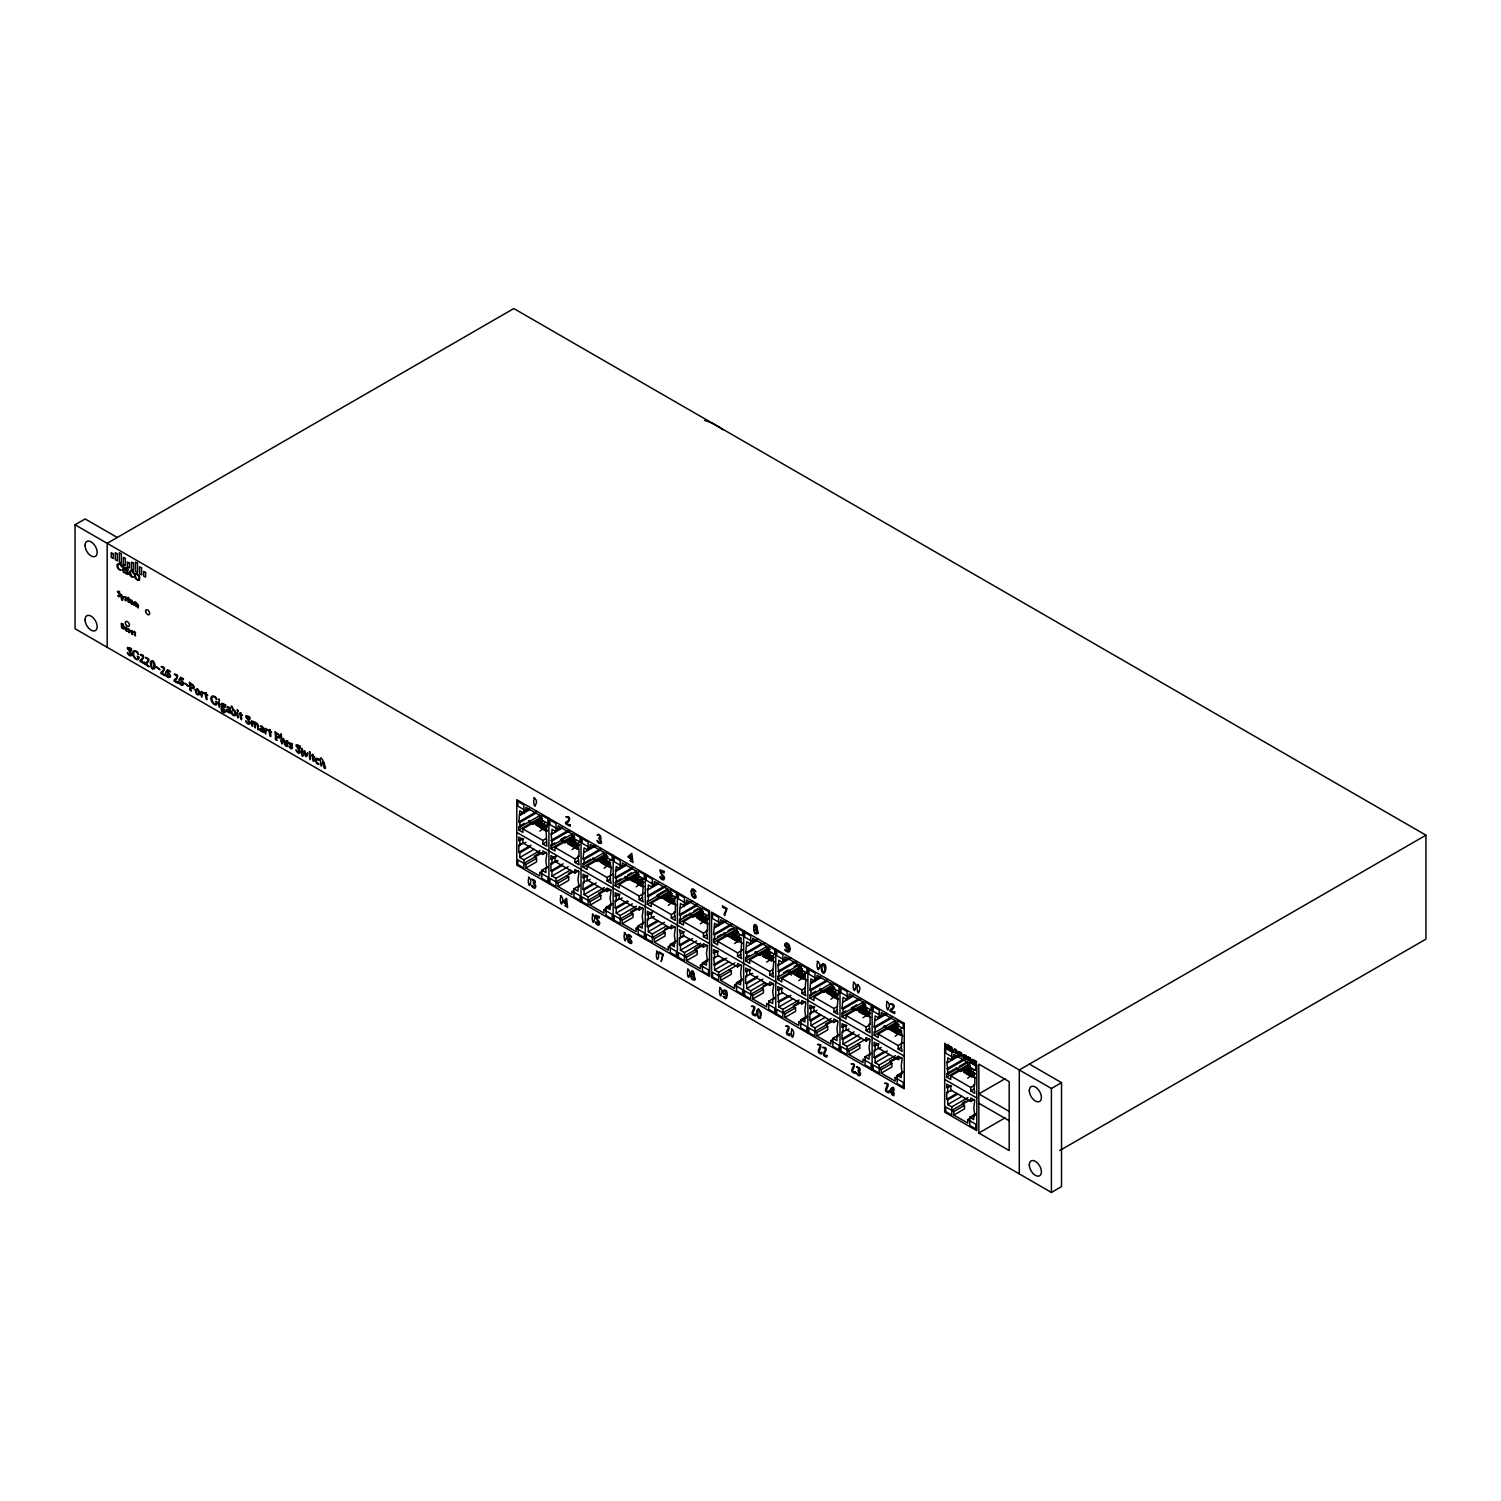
<?xml version="1.0" encoding="UTF-8"?>
<svg xmlns="http://www.w3.org/2000/svg" width="1501" height="1501" viewBox="0 0 1501 1501"><rect width="100%" height="100%" fill="white"/><g stroke="black" fill="none" stroke-linecap="round" stroke-linejoin="round"><path stroke-width="1.5" d="M536.026 813.129L519.834 822.473L518.821 821.891L519.834 810.784L523.887 813.129L523.887 804.949L517.826 801.44L517.826 806.112L525.913 810.803L529.478 808.739M570.174 830.503L551.955 841.01L550.942 833.411L551.955 833.993L551.955 829.321L556.008 831.667L556.008 823.486L549.948 819.996L549.948 824.668L558.034 829.34L558.034 825.831L571.937 833.862L571.919 837.37L580.024 842.023L580.024 837.352L573.945 833.843L573.945 842.023L577.998 844.369L579.011 849.622L579.011 856.639L577.998 856.039L579.011 864.801L574.958 862.475L574.958 858.966L554.995 847.427L554.995 850.936L550.942 848.609L550.942 845.101L554.807 842.868M600.25 850.204L584.077 859.548L583.063 858.966L584.077 847.877L588.129 850.204L588.129 842.042L582.05 838.534L582.05 843.206L590.156 847.896L590.137 844.388L604.04 852.418L604.04 855.908L612.127 860.561L612.127 855.889L606.066 852.399L606.066 860.58L610.119 862.906L611.132 868.16L610.119 879.267L611.132 883.357L607.079 881.012L607.079 877.503L587.116 865.983L587.116 869.473L583.063 867.146L583.063 863.638L590.794 859.172M632.371 868.76L616.198 878.104L615.185 877.503L616.198 866.415L620.232 868.76L620.251 860.58L614.172 857.071L614.172 861.743L622.258 866.433L622.258 862.925L636.161 870.955L636.161 874.445L644.248 879.117L644.248 874.445L638.188 870.936L638.188 879.117L642.24 881.443L643.254 886.716L642.24 897.804L643.254 901.895L639.201 899.549L639.201 896.059L619.219 884.521L619.219 888.029L615.185 885.684L615.185 882.175L616.198 882.776L636.668 870.936M666.519 886.134L648.301 896.641L647.287 889.042L648.301 889.624L648.301 884.952L652.353 887.297L652.353 879.117L646.293 875.608L646.293 880.28L654.38 884.971L654.38 881.462L668.283 889.493L668.283 893.001L676.369 897.654L676.369 892.982L670.309 889.474L670.309 897.654L674.343 900L675.356 905.253L675.356 912.252L674.343 911.67L675.356 920.432L671.322 918.105L671.322 914.597L651.34 903.058L651.34 906.566L647.287 904.24L647.287 900.731L648.301 901.313L668.789 889.493M696.614 905.835L680.422 915.178L679.409 914.597L680.422 903.508L684.475 905.835L684.475 897.654L678.414 894.164L678.414 898.836L686.501 903.508L686.501 900.018L700.404 908.03L700.385 911.539L708.491 916.192L708.491 911.52L702.412 908.03L702.43 916.192L706.464 918.537L707.478 923.79L707.478 930.808L706.464 930.226L707.478 938.969L703.444 936.643L703.444 933.134L683.462 921.614L683.462 925.104L679.409 922.777L679.409 919.269L680.422 919.85L700.911 908.03M730.743 925.554L714.57 934.898L713.557 934.316L714.57 923.209L718.604 925.554L718.623 917.374L712.543 913.865L712.543 918.537L720.649 923.228L724.195 921.164M764.891 942.928L746.691 953.435L745.678 952.854L746.691 941.746L750.725 944.091L750.744 935.911L744.665 932.421L744.665 937.093L752.751 941.765L758.099 938.688M797.012 961.466L778.794 971.973L777.781 964.393L778.794 964.974L778.794 960.302L782.847 962.629L782.847 954.467L776.786 950.959L776.786 955.63L784.873 960.321L784.873 956.812L798.776 964.843L798.776 968.333L806.863 972.986L806.863 968.314L800.784 964.824L800.802 973.004L804.836 975.331L805.849 980.585L804.836 991.692L805.849 995.782L801.815 993.437L801.815 989.928L781.833 978.408L781.833 981.898L777.781 979.571L777.781 976.063L778.794 976.644L799.283 964.824M827.107 981.185L810.915 990.529L809.902 989.928L810.915 978.84L814.968 981.185L814.968 973.004L808.908 969.496L808.908 974.168L816.994 978.858L820.559 976.795M861.236 998.559L843.037 1009.066L842.023 1008.484L843.037 997.377L847.089 999.722L847.089 991.542L841.01 988.033L841.01 992.705L849.116 997.396L852.662 995.351M891.331 1018.26L875.158 1027.603L874.145 1027.022L875.158 1015.933L879.192 1018.26L879.211 1010.079L873.132 1006.589L873.132 1011.261L881.237 1015.933L881.218 1012.443L895.121 1020.455L895.121 1023.963L903.208 1028.617L903.208 1023.945L897.148 1020.455L897.148 1028.617L901.2 1030.962L902.214 1036.215L901.2 1047.323L902.214 1051.394L898.161 1049.068L898.161 1045.559L878.179 1034.039L878.179 1037.529L874.145 1035.202L874.145 1031.694L875.158 1032.275L895.628 1020.455M965.95 1058.993L947.731 1069.519L946.718 1061.92L947.731 1062.502L947.731 1057.83L951.784 1060.156L951.784 1051.995L945.724 1048.486L945.724 1053.158L953.81 1057.849L953.81 1054.34L967.713 1062.37L967.695 1065.86L975.8 1070.532L975.8 1065.86L969.721 1062.352L969.721 1070.532L973.774 1072.859L974.787 1078.112L974.787 1085.129L973.774 1084.548L974.787 1093.31L970.734 1090.964L970.734 1087.475L950.771 1075.936L950.771 1079.444L946.718 1077.099L946.718 1073.59L947.731 1074.191L968.22 1062.352M525.913 868.01L525.913 864.501L536.589 858.347L536.589 861.837L525.913 868.01L539.816 876.04L539.816 872.531L543.362 870.467M547.903 866.696L541.842 870.205L541.823 873.713L541.823 878.385L547.903 881.894L547.903 877.222L539.816 872.531M558.034 886.547L558.034 883.057L568.71 876.884L568.71 880.393L558.034 886.547L571.937 894.577L571.919 891.069L580.024 895.759L580.024 900.431L573.945 896.923L573.945 892.251L573.945 888.761L580.024 885.252M590.137 905.103L590.156 901.594L600.832 895.422L600.832 898.93L590.137 905.103L604.04 913.115L604.04 909.606L609.387 906.529M612.145 903.79L606.066 907.298L606.066 910.788L606.066 915.46L612.127 918.968L612.127 914.297L604.04 909.606M622.258 923.64L622.258 920.132L632.953 913.978L632.934 917.467L622.258 923.64L636.161 931.671L636.161 928.162L639.726 926.098M644.267 922.327L638.188 925.836L638.188 929.344L638.188 934.016L644.248 937.506L644.248 932.834L636.161 928.162M654.38 942.178L654.38 938.688L665.056 932.515L665.056 936.024L654.38 942.178L668.283 950.208L668.283 946.699L675.394 942.59L674.343 935.029L675.356 927.449L671.322 925.104L671.322 928.612L674.868 926.549M676.369 940.883L670.309 944.373L670.309 947.881L670.309 952.553L676.369 956.062L676.369 951.39L668.283 946.699M686.501 960.715L686.501 957.225L697.177 951.052L697.177 954.561L686.501 960.715L700.404 968.745L700.385 965.237L705.733 962.16M708.491 959.42L702.43 962.929L702.412 966.419L702.412 971.091L708.491 974.599L708.491 969.927L700.385 965.237M720.63 980.434L720.649 976.926L731.325 970.772L731.306 974.262L720.63 980.434L734.533 988.465L734.533 984.956L739.88 981.879M742.639 979.121L736.559 982.63L736.559 986.138L736.559 990.81L742.62 994.319L742.62 989.647L734.533 984.956M752.751 998.972L752.751 995.482L763.446 989.309L763.427 992.818L752.751 998.972L766.655 1007.002L766.655 1003.494L774.741 1008.184L774.741 1012.856L768.681 1009.347L768.681 1004.676L768.681 1001.186L774.741 997.677M784.873 1017.528L784.873 1014.019L795.549 1007.846L795.549 1011.355L784.873 1017.528L798.776 1025.539L798.776 1022.031L807.669 1016.909M806.863 1016.215L800.802 1019.723L800.784 1023.213L800.784 1027.885L806.863 1031.393L806.863 1026.722L798.776 1022.031M816.994 1036.065L816.994 1032.557L827.67 1026.403L827.67 1029.892L816.994 1036.065L830.897 1044.096L830.879 1040.587L834.443 1038.523M838.984 1034.752L832.924 1038.26L832.905 1041.769L832.905 1046.441L838.984 1049.931L838.984 1045.259L830.879 1040.587M849.097 1054.603L849.116 1051.113L859.792 1044.94L859.792 1048.43L849.097 1054.603L863.019 1062.633L863 1059.124L871.105 1063.815L871.105 1068.487L865.026 1064.978L865.026 1060.306L865.026 1056.798L871.105 1053.308M881.218 1073.14L881.237 1069.65L891.913 1063.477L891.894 1066.986L881.218 1073.14L895.121 1081.17L895.121 1077.662L900.469 1074.585M903.227 1071.845L897.148 1075.354L897.148 1078.844L897.148 1083.516L903.208 1087.024L903.208 1082.352L895.121 1077.662M953.81 1115.055L953.81 1111.547L964.486 1105.393L964.486 1108.883L953.81 1115.055L967.713 1123.086L967.695 1119.577L974.824 1115.468L973.774 1107.907L974.787 1100.308L970.734 1097.982L970.734 1101.49L974.299 1099.426M975.8 1113.742L969.721 1117.251L969.721 1120.759L969.721 1125.431L975.8 1128.921L975.8 1124.249L967.695 1119.577M975.5 1063.083L974.637 1060.438L976.644 1061.601L976.063 1064.04L975.256 1063.44M970.134 1057.755C968.314 1063.327 970.115 1056.854 970.509 1059.8L969.721 1059.35C974.468 1066.779 972.723 1054.978 971.447 1061.245M536.063 824.631L542.48 818.627M536.082 825.081L542.499 819.096M541.842 820.691L537.058 825.644L541.861 821.16M542.893 821.76L538.09 826.244L542.874 821.291M542.255 823.355L539.047 826.338L538.071 825.794M539.065 826.807L542.255 823.805M544.263 824.968L541.054 827.97L540.097 827.407L543.287 823.936M540.097 827.407L544.901 822.904M541.054 827.97L544.244 824.499M545.295 825.569L542.086 828.552L545.276 825.1M547.865 824.631L543.062 829.115L547.846 824.162M547.283 826.263L544.075 829.246L545.069 830.278M544.094 829.715L547.302 826.713M574.602 837.633L568.204 843.637L574.602 837.183M573.982 839.697L569.179 844.2L573.964 839.247M573.401 841.798L570.211 844.782L573.401 841.329M575.971 840.86L571.168 845.344L574.358 841.892M575.408 842.943L572.2 845.945L575.39 842.493M576.384 843.506L573.176 846.508L576.365 843.055M579.011 842.605L574.208 847.108L578.992 842.136M578.373 844.2L575.164 847.202L574.189 846.639M575.183 847.652L578.373 844.669M579.405 845.251L576.215 848.253L579.405 844.8M606.723 856.189L600.325 862.174L606.723 855.72M607.699 856.752L601.282 862.737L607.68 856.283M606.498 860.899L603.289 863.882L602.314 863.338L607.117 858.384M602.314 863.338L607.117 858.835M603.289 863.882L606.479 860.429M610.1 860.561L605.297 865.045L604.321 864.482L607.511 861.03M604.321 864.482L607.53 861.499M605.297 865.045L610.081 860.092M606.31 865.176L609.519 862.193M606.329 865.645L609.519 862.643M610.494 862.737L607.286 866.208L610.494 863.206M638.826 874.257L632.428 880.261L633.403 881.275L638.206 876.79M632.446 880.712L638.844 874.727M633.384 880.824L638.206 876.321M639.238 877.372L634.435 881.875L639.238 876.922M638.6 878.986L635.392 881.969L634.416 881.406M635.411 882.438L638.619 879.436M642.222 879.098L637.418 883.582L636.443 883.038L639.632 879.567M636.443 883.038L641.246 878.535M637.418 883.582L642.203 878.629M643.254 879.699L638.45 884.183L641.64 880.731M642.616 881.744L639.407 884.746L642.597 881.293M643.648 882.344L640.439 885.346L643.629 881.875M670.966 893.264L664.549 899.268L670.947 892.814M671.923 893.827L665.525 899.812L671.923 893.358M671.36 895.928L666.557 900.412L671.341 895.459M672.335 896.491L667.532 900.975L672.317 896.022M671.754 898.574L668.564 901.576L671.754 898.123M674.324 897.636L669.521 902.139L672.711 898.667M675.356 898.236L670.553 902.72L675.356 897.767M674.718 899.831L671.51 902.833L670.553 902.27M671.529 903.283L674.737 900.3M703.087 911.82L696.67 917.805L703.068 911.351M702.449 913.865L697.646 918.368L702.43 913.415M702.843 916.529L699.635 919.513L698.678 918.968L703.462 913.996M698.678 918.968L703.481 914.465M699.635 919.513L702.843 916.06M705.489 915.629L700.667 920.113L703.875 916.661M706.446 916.173L701.642 920.676L706.446 915.723M702.656 920.807L705.864 917.805M702.674 921.276L705.883 918.274M706.84 918.368L703.65 921.839L708.453 917.336M707.872 919.438L704.682 922.421L707.872 918.968M737.216 931.521L730.818 937.506L737.216 931.052M738.192 932.083L731.775 938.069L738.173 931.614M737.61 934.185L732.807 938.669L737.61 933.716M736.991 936.23L733.783 939.232L736.972 935.78M739.618 935.329L734.815 939.832L738.004 936.361M738.98 937.393L735.79 940.376L738.98 936.924M740.012 937.994L736.822 940.977L740.012 937.525M740.987 938.538L737.779 941.54L740.987 938.087M769.319 949.608L762.921 955.593L763.896 956.625L768.7 952.122M762.921 956.062L769.338 950.058M763.878 956.156L768.7 951.653M769.732 952.722L764.928 957.206L769.732 952.253M770.707 953.285L765.904 957.769L769.094 954.317M770.144 955.368L766.936 958.37L770.126 954.917M771.101 955.931L767.912 958.933L771.101 955.48M773.109 957.094L769.9 960.077L768.944 959.533L772.133 956.062M768.944 959.533L773.747 955.03M769.9 960.077L773.09 956.625M770.914 960.227C772.508 962.76 769.657 957.994 774.122 957.225M770.932 960.678L774.141 957.676M801.459 968.614L795.042 974.599L801.44 968.145M802.416 968.708L795.999 974.693L795.042 974.149M796.018 975.162L802.416 969.177M801.853 971.26L797.05 975.763L801.834 970.809M802.829 971.822L798.025 976.307L802.81 971.353M802.247 973.455L799.039 976.457L800.014 977.47L804.817 972.986M799.057 976.907L802.247 973.924M800.014 977.02L803.204 974.018M805.849 973.567L801.046 978.07L805.849 973.117M805.211 975.162L802.003 978.164L801.046 977.601M802.022 978.633L805.23 975.631M827.145 992.686L833.562 986.682M827.164 993.137L833.562 987.151M834.537 987.245L828.139 993.7L834.537 987.714M833.974 989.797L829.171 994.3L833.956 989.347M833.336 991.41L830.128 994.394L829.152 993.831M830.128 994.863L833.336 991.861M835.344 993.024L832.136 996.007L831.16 995.463L834.35 991.992M831.16 995.463L835.963 990.96M832.136 996.007L835.325 992.555M836.376 993.606L833.168 996.608L836.357 993.155M838.946 992.668L834.143 997.171L838.928 992.217M838.365 994.3L835.156 997.302L836.132 998.334M835.175 997.771L838.365 994.769M865.683 1005.238L859.266 1011.224L860.261 1012.237L865.064 1007.753M859.285 1011.693L865.683 1005.689M860.242 1011.787L865.045 1007.284M866.096 1008.353L861.293 1012.837L866.077 1007.884M867.053 1008.916L862.249 1013.4L865.439 1009.948M866.49 1010.999L863.281 1014.001L866.471 1010.548M867.465 1011.561L864.257 1014.563L867.447 1011.092M870.092 1010.661L865.289 1015.145L870.073 1010.192M869.454 1012.256L866.246 1015.258L865.27 1014.695M866.265 1015.708L869.454 1012.725M867.278 1015.839C868.854 1018.391 866.021 1013.625 870.486 1012.856M867.297 1016.308L870.486 1013.306M897.804 1024.245L891.406 1030.23L897.804 1023.776M898.78 1024.789L892.363 1030.793L898.761 1024.339M898.198 1026.89L893.395 1031.375L898.198 1026.421M897.579 1028.954L894.371 1031.938L897.56 1028.485M898.611 1029.536L895.403 1032.538L898.592 1029.086M901.182 1028.598L896.378 1033.101L899.568 1029.648M897.392 1033.232L900.6 1030.23M897.41 1033.701L900.6 1030.699M901.557 1030.793L898.367 1034.264L901.576 1031.262M969.759 1068.205L964.955 1072.69L963.98 1072.127L968.764 1067.173M963.98 1072.127L970.378 1066.142M964.955 1072.69L969.74 1067.736M970.791 1068.787L965.987 1073.29L970.772 1068.337M971.747 1069.35L966.944 1073.853L971.747 1068.9M971.185 1071.451L967.976 1074.435L971.166 1070.982M973.755 1070.513L968.952 1074.997L972.141 1071.545M973.192 1072.596L969.984 1075.598L973.173 1072.146M974.149 1073.159L970.959 1076.161L974.149 1072.708M975.181 1073.759L971.991 1076.761L975.181 1073.29M539.797 831.16L543.55 828.496M571.919 849.716L575.652 847.033L565.671 841.273L565.671 842.436L564.657 841.855M604.04 868.253L607.774 865.57M636.161 886.791L639.895 884.127M668.283 905.347L672.016 902.664M700.385 923.884L704.119 921.201M734.533 943.585L738.267 940.921M766.655 962.141L770.388 959.458M798.776 980.678L802.51 977.995M830.879 999.216L834.612 996.551M863 1017.772L866.734 1015.089M895.121 1036.309L898.855 1033.626M967.695 1078.206L971.428 1075.542M1029.423 1064.096L1061.526 1082.653L1061.526 1186.597L1051.413 1192.451L75.05 628.75L75.05 524.787L85.163 518.952L117.284 537.489M520.847 813.711L524.9 811.366M519.834 815.456L529.947 809.621M518.821 821.891L537.039 811.366M520.753 825.437L524.637 823.205M540.379 818.777L522.873 828.89L522.873 832.398L518.821 830.053L518.821 826.563L519.834 827.145L540.322 815.306M518.821 830.053L530.679 823.223M531.523 822.736L531.523 823.899L528.502 820.972L531.523 822.736L540.867 817.332M532.536 824.481L541.392 819.358M529.947 846.996L519.834 852.831L518.821 852.249L518.821 845.251L522.873 842.905L522.873 839.397L518.821 837.07L518.821 840.579L522.686 838.346M518.821 840.579L523.699 838.928M518.821 845.251L525.913 842.324M557.021 829.922L561.599 827.295M518.821 852.249L530.96 845.251M551.955 833.993L562.068 828.158M522.873 828.89L542.855 840.429L546.402 838.365M542.855 840.429L542.855 843.937L546.402 841.873M519.834 852.831L519.834 857.503L534 849.341M550.942 840.429L567.134 831.085M519.834 857.503L523.887 859.848L540.079 850.504M565.408 836.751L561.618 838.928L562.631 839.509M550.942 845.101L551.955 845.682L572.444 833.862M534.318 856.152L540.004 852.868M523.887 859.848L523.887 868.028L517.826 864.52L517.826 859.848L523.887 863.356L542.161 852.812M550.942 848.609L562.8 841.761M561.618 841.273L561.618 840.11L563.644 841.273L572.969 835.888M522.873 842.905L542.855 854.444L546.402 852.38M554.995 847.427L572.5 837.333M564.657 843.018L573.513 837.914M578.523 870.936L574.958 872.982L554.995 861.443L554.995 857.953L550.942 855.608L550.942 859.116L556.74 855.758M550.942 859.116L555.82 857.465M562.068 865.533L551.955 871.387L550.942 870.805L550.942 863.788L557.021 860.279M550.942 863.788L558.034 860.861M587.116 849.622L593.702 845.832M550.942 870.805L563.081 863.788M584.077 852.549L596.216 845.532M574.958 858.966L578.523 856.902M551.955 871.387L551.955 876.059L568.147 866.715M574.958 862.475L578.523 860.411M583.063 858.966L601.263 848.459M551.955 876.059L556.008 878.385L570.174 870.205M583.063 863.638L584.077 864.22L604.547 852.399M568.316 873.601L572.106 871.406M556.008 878.385L556.008 886.566L549.948 883.057L549.948 878.385L556.008 881.894L574.264 871.349M583.063 867.146L605.091 854.425M587.116 865.983L606.573 854.744M596.779 861.555L592.726 858.065L597.792 860.974L605.635 856.452M610.644 889.474L607.079 891.519L587.116 879.999L587.116 876.49L583.063 874.145L583.063 877.653L586.929 875.421M583.063 877.653L587.942 876.002M596.216 882.907L584.077 889.924L583.063 889.342L583.063 882.325L590.137 879.417M615.185 870.505L625.823 864.37M583.063 889.342L593.176 883.507M616.198 871.087L626.311 865.251M607.079 877.503L612.427 874.426M607.079 881.012L610.644 878.967M584.077 889.924L584.077 894.596L598.242 886.416M615.185 877.503L633.384 866.996M584.077 894.596L588.129 896.923L604.303 887.579M617.117 881.068L620.982 878.835M627.756 874.933L631.546 872.738M598.543 893.245L606.123 888.855M588.129 896.923L588.129 905.103L582.05 901.613L582.05 896.941L588.129 900.431L608.28 888.798M615.185 885.684L637.212 872.963M619.219 884.521L636.743 874.408M637.756 874.989L629.913 879.53L629.913 878.348L643.891 886.434M628.337 901.463L616.198 908.461L615.185 907.88L615.185 900.881L619.219 898.536L619.219 895.028L615.185 892.701L615.185 896.21L619.05 893.977M615.185 896.21L620.063 894.558M615.185 900.881L622.258 897.954M653.367 885.534L657.945 882.926M615.185 907.88L627.324 900.881M648.301 889.624L658.432 883.789M639.201 896.059L644.548 892.964M639.201 899.549L642.766 897.504M616.198 908.461L616.198 913.133L632.371 903.79M647.287 896.059L663.48 886.716M616.198 913.133L620.232 915.479L636.424 906.135M667.438 889.099L657.982 894.558L658.995 895.14M630.664 911.782L636.349 908.499M620.232 915.479L620.251 923.659L614.172 920.151L614.172 915.479L620.251 918.987L638.507 908.443M647.287 904.24L659.145 897.392M660.008 896.904L660.008 898.067L656.969 895.14L660.008 896.904L669.333 891.519M619.219 898.536L639.201 910.075L642.766 908.011M651.34 903.058L670.816 891.819M661.003 897.485L662.016 898.067L669.859 893.545M671.322 928.612L651.34 917.073L651.34 913.584L647.287 911.238L647.287 914.747L653.104 911.388M647.287 914.747L652.185 913.096M658.432 921.164L648.301 927.018L647.287 926.417L647.287 919.419L654.38 916.492M647.287 926.417L657.419 920.582M683.462 905.253L690.066 901.463M680.422 908.18L692.561 901.163M671.322 914.597L674.868 912.533M671.322 918.105L674.868 916.042M648.301 927.018L648.301 931.689L664.493 922.327M679.409 914.597L697.627 904.09M648.301 931.689L652.353 934.016L666.519 925.836M683.274 917.036L687.139 914.803M693.875 910.919L697.665 908.724M664.68 929.232L668.47 927.036M652.353 934.016L652.353 942.196L646.293 938.688L646.293 934.016L652.353 937.525L670.628 926.98M679.409 922.777L701.436 910.056M683.462 921.614L700.967 911.501M693.124 917.186L689.09 913.696L694.137 916.604L702.656 911.689M692.561 938.538L680.422 945.555L679.409 944.973L679.409 937.956L683.462 935.63L683.462 932.121L679.409 929.776L680.422 933.866L684.287 931.633M679.409 937.956L684.475 936.211M679.409 944.973L689.522 939.119M703.444 933.134L706.99 931.089M715.583 926.136L719.617 923.79M714.57 927.881L726.709 920.882M703.444 936.643L706.99 934.579M680.422 945.555L680.422 950.227L696.614 940.883M713.557 934.316L731.756 923.79M680.422 950.227L684.475 952.553L700.648 943.21M694.888 948.857L702.487 944.485M717.422 936.755L721.287 934.523M728.023 930.62L731.813 928.444M684.475 952.553L684.475 960.734L678.414 957.244L678.414 952.553L684.475 956.062L702.731 945.517M737.066 930.076L717.609 941.315L717.609 944.823L713.557 942.478L713.557 938.988L714.57 939.57L735.04 927.731M683.462 935.63L703.444 947.15L706.99 945.105M713.557 942.478L725.415 935.648M726.259 935.142L726.259 936.324L723.219 933.397L726.259 935.142L735.584 929.757M742.263 943.228L728.285 935.142L728.285 936.324L736.803 931.408M741.138 964.805L737.573 966.869L717.609 955.33L717.609 951.822L713.557 949.495L713.557 953.004L717.422 950.771M713.557 953.004L718.435 951.353M726.709 958.257L714.57 965.256L713.557 957.676L718.604 955.912M713.557 964.674L723.67 958.839M746.691 946.418L756.804 940.583M717.609 941.315L737.573 952.854L742.92 949.758M714.57 965.256L714.57 969.927L728.736 961.766M737.573 952.854L737.573 956.343L741.138 954.298M745.678 952.854L761.851 943.51M714.57 969.927L718.604 972.273L734.796 962.929M767.236 949.758L749.712 959.852L749.712 963.361L745.678 961.034L745.678 957.525L749.543 955.293M759.393 955.443L755.341 953.116L755.341 951.934L757.367 951.934M745.678 957.525L746.691 958.107L767.161 946.287M718.604 972.273L718.623 980.453L712.543 976.945L712.543 972.273L718.623 975.781L736.878 965.237M745.678 961.034L757.517 954.186M755.341 951.934L758.38 953.698L767.705 948.313M759.393 954.28L760.407 954.861L770.201 949.195M773.259 983.361L769.694 985.407L749.712 973.868L749.712 970.378L745.678 968.032L745.678 971.541L749.543 969.308M745.678 971.541L750.556 969.89M756.804 977.958L746.691 983.812L745.678 983.211L745.678 976.213L752.751 973.286M781.833 962.047L788.438 958.257M745.678 983.211L757.817 976.213M778.794 964.974L790.933 957.957M749.712 959.852L769.694 971.391L773.259 969.327M769.694 971.391L769.694 974.899L773.259 972.836M746.691 983.812L746.691 988.484L762.864 979.14M777.781 971.391L793.973 962.047M746.691 988.484L750.725 990.81L764.891 982.63M783.597 972.723L787.462 970.49L800.502 978.014M794.142 966.625L797.932 964.43M763.052 986.026L766.842 983.83M750.725 990.81L750.744 998.991L744.665 995.482L744.665 990.81L750.744 994.319L769 983.774M777.781 979.571L799.827 966.85M781.833 978.408L801.309 967.169M800.352 968.877L792.509 973.398L792.509 972.235L806.506 980.303M805.362 1001.899L801.815 1003.944L781.833 992.424L781.833 988.915L777.781 986.57L777.781 990.078L781.665 987.846M777.781 990.078L782.659 988.427M790.933 995.332L778.794 1002.349L777.781 994.75L782.847 993.005M811.928 981.767L815.981 979.421M777.781 1001.767L787.912 995.932M810.915 983.511L821.028 977.676M801.815 989.928L805.362 987.883M801.815 993.437L805.362 991.392M778.794 1002.349L778.794 1007.021L792.96 998.84M809.902 989.928L828.12 979.421M778.794 1007.021L782.847 1009.347L799.039 1000.004M811.835 993.493L815.7 991.26M831.46 986.832L813.955 996.945L813.955 1000.454L809.902 998.109L809.902 994.6L810.915 995.201L831.404 983.361M793.279 1005.651L798.964 1002.387M782.847 1009.347L782.847 1017.528L776.786 1014.038L776.786 1009.366L782.847 1012.856L801.121 1002.312M809.902 998.109L821.76 991.26M822.604 990.773L822.604 991.955L819.584 989.028L822.604 990.773L831.929 985.388M823.617 992.536L833.149 987.039M821.028 1015.051L810.915 1020.886L809.902 1020.305L809.902 1013.306L813.955 1010.961L813.955 1007.452L809.902 1005.126L809.902 1008.634L813.767 1006.402M809.902 1008.634L814.78 1006.983M809.902 1013.306L816.994 1010.379M809.902 1020.305L820.015 1014.47M843.037 1002.049L853.15 996.214M813.955 996.945L833.918 1008.484L837.483 1006.42M833.918 1008.484L833.918 1011.974L837.483 1009.929M810.915 1020.886L810.915 1025.558L825.081 1017.378M842.023 1008.484L858.216 999.141M810.915 1025.558L814.968 1027.904L831.141 1018.56M863.582 1005.37L846.076 1015.483L846.076 1018.991L842.023 1016.665L842.023 1013.156L845.889 1010.923M864.051 1003.944L854.726 1009.329L854.726 1010.492L851.686 1008.747L856.489 1004.807M842.023 1013.156L843.037 1013.738L863.525 1001.918M825.381 1024.207L831.066 1020.924M814.968 1027.904L814.968 1036.084L808.908 1032.575L808.908 1027.904L814.968 1031.412L833.224 1020.868M842.023 1016.665L853.881 1009.817M813.955 1010.961L833.918 1022.5L837.483 1020.436M855.739 1009.91L856.752 1010.492L864.595 1005.97M869.604 1038.973L866.039 1041.037L846.076 1029.498L846.076 1026.009L842.023 1023.663L842.023 1027.172L845.889 1024.939M842.023 1027.172L846.902 1025.521M853.15 1033.589L843.037 1039.424L842.023 1038.842L842.023 1031.844L849.097 1028.917M878.179 1017.678L884.783 1013.888M842.023 1038.842L854.163 1031.844M875.158 1020.605L887.297 1013.588M846.076 1015.483L866.039 1027.022L869.604 1024.958M866.039 1027.022L866.039 1030.53L869.604 1028.466M843.037 1039.424L843.037 1044.114L859.229 1034.752M874.145 1027.022L892.345 1016.515M843.037 1044.114L847.089 1046.441L861.236 1038.26M847.089 1046.441L847.089 1054.621L841.01 1051.113L841.01 1046.441L847.089 1049.949L865.345 1039.405M874.145 1035.202L896.172 1022.481M878.179 1034.039L897.654 1022.781M896.716 1024.508L888.873 1029.029L888.873 1027.866L902.851 1035.934M901.726 1057.53L898.161 1059.575L878.179 1048.054L878.179 1044.546L874.145 1042.201L874.145 1045.709L878.01 1043.476M874.145 1045.709L879.023 1044.058M887.297 1050.963L875.158 1057.98L874.145 1057.398L874.145 1050.381L881.218 1047.454M874.145 1057.398L884.258 1051.544M898.161 1045.559L903.508 1042.482M898.161 1049.068L901.726 1047.004M875.158 1057.98L875.158 1062.652L889.324 1054.471M875.158 1062.652L879.192 1064.978L895.384 1055.635M889.624 1061.282L897.204 1056.91M879.192 1064.978L879.211 1073.159L873.132 1069.669L873.132 1064.978L879.211 1068.487L897.467 1057.942M950.771 1059.575L957.375 1055.785M947.731 1062.502L959.871 1055.484M946.718 1068.918L964.937 1058.411M948.651 1072.483L956.381 1068.018L961.447 1070.945L969.29 1066.404M959.289 1066.348L966.869 1061.957M946.718 1077.099L968.745 1064.378M950.771 1075.936L968.276 1065.823M970.734 1101.49L950.771 1089.951L950.771 1086.443L946.718 1084.116L946.718 1087.606L950.583 1085.373M946.718 1087.606L951.596 1085.973M957.844 1094.041L947.731 1099.877L946.718 1099.295L946.718 1092.278L951.784 1090.533M946.718 1099.295L956.831 1093.46M970.734 1087.475L974.299 1085.411M970.734 1090.964L974.299 1088.919M947.731 1099.877L947.731 1104.548L961.897 1096.368M947.731 1104.548L951.784 1106.894L967.957 1097.55M962.197 1103.197L965.987 1101.002M1059.762 1150.535L1425.95 939.119L1425.95 835.175L1019.292 1069.95L1019.292 1173.895M1005.145 1078.712L978.84 1093.891L1009.179 1111.415M951.784 1106.894L951.784 1115.074L945.724 1111.566L945.724 1106.894L951.784 1110.402L970.04 1099.858M75.05 524.787L1051.413 1088.488L1061.526 1082.653M978.84 1133.03L1009.179 1150.535L1009.179 1081.621L978.84 1064.115L978.84 1133.03L1005.145 1117.832M656.95 951.615C655.036 949.176 660.759 954.373 657.794 959.026C657.419 961.353 655.243 955.18 656.969 951.615M565.239 905.685L566.027 904.221L563.063 901.913L566.59 898.273L567.622 907.448L565.164 905.647M630.326 860.655L631.189 859.247L627.906 856.771L631.808 853.356L632.953 862.568L630.251 860.617M971.991 1060.325C973.061 1063.965 972.479 1057.605 971.991 1060.156M951.09 1048.28C953.022 1053.983 952.572 1044.809 951.09 1048.111M534.562 857.184L536.589 858.347M566.684 875.721L568.71 876.884M598.805 894.277L600.832 895.422M630.927 912.814L632.953 913.978M663.048 931.352L665.056 932.515M695.151 949.908L697.177 951.052M729.298 969.608L731.325 970.772M761.42 988.146L763.446 989.309M793.541 1006.702L795.549 1007.846M825.644 1025.239L827.67 1026.403M857.765 1043.777L859.792 1044.94M889.887 1062.333L891.913 1063.477M962.46 1104.229L964.486 1105.393M523.887 863.356L525.913 864.501M556.008 881.894L558.034 883.057M588.129 900.431L590.156 901.594M620.251 918.987L622.258 920.132M652.353 937.525L654.38 938.688M684.475 956.062L686.501 957.225M718.623 975.781L720.649 976.926M750.744 994.319L752.751 995.482M782.847 1012.856L784.873 1014.019M814.968 1031.412L816.994 1032.557M847.089 1049.949L849.116 1051.113M879.211 1068.487L881.237 1069.65M951.784 1110.402L953.81 1111.547M1425.95 835.175L513.811 308.549L107.171 543.324L107.171 647.287M960.884 1052.633L961.747 1053.833L959.721 1051.826L961.147 1055.428L960.584 1054.49M529.515 820.39L530.51 820.972M547.527 830.803L533.549 822.736L533.549 823.899L532.536 823.317M611.77 867.878L597.792 859.81L597.792 860.974M626.874 876.603L624.848 876.603L633.891 881.837M676.013 904.972L662.016 896.904L662.016 898.067M690.085 913.096L691.098 913.696M708.116 923.509L694.137 915.441L694.137 916.604M724.232 932.815L725.246 933.397M774.385 961.766L760.407 953.698L760.407 954.861M789.488 970.49L788.475 969.909L788.475 972.235M820.578 988.446L821.591 989.028M838.609 998.859L824.631 990.773L824.631 991.955L823.617 991.354M852.699 1006.983L853.713 1007.565M870.73 1017.397L856.752 1009.329L856.752 1010.492M884.821 1025.521L885.834 1026.121M975.425 1077.849L961.447 1069.763L961.447 1070.945M540.079 826.938L541.035 827.501M542.067 828.102L543.043 828.665M547.039 830.972L545.876 825.831L541.842 823.486L541.823 815.306L547.903 818.814L547.903 823.486L539.816 818.833L539.816 815.324L525.913 807.294L525.913 810.803M568.185 843.168L569.16 843.731M570.192 844.331L571.168 844.894M572.2 845.476L573.157 846.039M576.196 847.802L577.172 848.815M600.306 861.724L601.282 862.268M602.314 862.869L603.271 863.431M604.303 864.032L605.278 864.595M609.275 866.903L608.318 866.79M636.424 882.569L637.4 883.132M638.432 883.733L639.388 884.277M640.42 884.877L641.415 885.909M643.404 886.603L642.447 886.491M664.549 898.799L665.506 899.362M666.538 899.962L667.513 900.525M668.545 901.107L669.521 901.669M696.652 917.336L697.627 917.899M698.659 918.499L699.635 919.062M700.667 919.663L701.624 920.207M704.663 921.97L705.658 922.984M707.628 923.678L706.671 923.115L707.646 924.147M730.799 937.056L731.775 937.618M732.807 938.219L733.764 938.763M734.796 939.363L735.771 939.926M736.803 940.527L737.779 941.089M764.91 956.756L765.885 957.319M766.917 957.901L767.893 958.464M768.925 959.064L769.882 959.627M797.031 975.294L798.007 975.856M804.011 979.327L803.054 979.215M831.16 994.994L832.117 995.557M833.149 996.157L834.124 996.702M838.121 999.028L837.164 998.915M861.274 1012.387L862.231 1012.95M863.263 1013.531L864.238 1014.094M891.388 1029.761L892.363 1030.324M893.395 1030.924L894.352 1031.487M895.384 1032.088L896.36 1032.632M900.356 1034.958L899.399 1034.846M963.961 1071.676L964.937 1072.239M965.969 1072.821L966.944 1073.384M967.976 1073.984L968.933 1074.547M969.965 1075.148L970.941 1075.692M971.973 1076.292L972.948 1076.855M541.542 828.514L545.538 830.822M567.659 843.6L577.66 849.36M637.887 884.127L641.884 886.434M664.024 899.212L670.009 902.683M700.123 920.075L706.127 923.528M728.285 936.324L738.267 942.084M762.395 956.006L766.392 958.313M832.623 996.551L836.62 998.859M851.686 1007.565L854.726 1009.329M858.741 1011.636L862.737 1013.944M896.847 1033.645L883.808 1026.121L887.86 1029.611M965.443 1073.234L971.428 1076.705M624.848 877.766L628.9 880.111M960.434 1071.526L956.381 1068.018M542.855 843.937L546.889 846.264L546.101 830.86M737.573 956.343L741.625 958.689L740.612 954.598L741.625 943.51L740.612 938.256L736.559 935.911L736.559 927.731L742.62 931.239L742.62 935.911L734.533 931.258L734.533 927.749L720.63 919.719L720.649 923.228M769.694 974.899L773.747 977.226L772.734 973.136L773.747 962.047L772.734 956.794L768.681 954.448L768.681 946.268L774.741 949.777L774.741 954.448L766.655 949.795L766.655 946.287L752.751 938.256L752.751 941.765M833.918 1011.974L837.971 1014.32L836.958 1010.229L837.971 999.141L836.958 993.868L832.924 991.542L832.905 983.361L838.984 986.87L838.984 991.542L830.879 986.87L830.897 983.38L816.994 975.35L816.994 978.858M866.039 1030.53L870.092 1032.857L869.079 1024.095L870.092 1024.676L870.092 1017.678L869.079 1012.425L865.026 1010.079L865.026 1001.899L871.105 1005.407L871.105 1010.079L863 1005.426L863.019 1001.918L849.097 993.887L849.116 997.396M516.794 832.398L709.504 943.66M711.53 944.823L904.24 1056.085M944.692 1079.444L976.813 1097.982M978.84 1103.235L1009.179 1120.759M675.356 942.628L674.343 942.046L674.343 946.718L670.309 944.373M974.787 1115.506L973.774 1114.924L973.774 1119.596L969.721 1117.251M541.842 870.205L545.876 872.55L545.876 867.878L546.889 868.46L545.876 860.861L546.889 853.281L542.855 850.936L542.855 854.444M573.945 888.761L577.998 891.087L577.998 886.416L579.011 886.997L577.998 879.398L579.011 871.818L574.958 869.473L574.958 872.982M606.066 907.298L610.119 909.625L610.119 904.953L611.132 905.535L610.119 897.954L611.132 890.356L607.079 888.029L607.079 891.519M638.188 925.836L642.24 928.181L642.24 923.509L643.254 924.091L642.24 916.492L643.254 908.893L639.201 906.566L639.201 910.075M702.43 962.929L706.464 965.256L706.464 960.584L707.478 961.165L706.464 953.585L707.478 945.986L703.444 943.641L703.444 947.15M736.559 982.63L740.612 984.975L740.612 980.303L741.625 980.885L740.612 973.286L741.625 965.706L737.573 963.361L737.573 966.869M768.681 1001.186L772.734 1003.512L772.734 998.84L773.747 999.422L772.734 991.823L773.747 984.243L769.694 981.898L769.694 985.407M800.802 1019.723L804.836 1022.05L804.836 1017.378L805.849 1017.959L804.836 1010.379L805.849 1002.781L801.815 1000.454L801.815 1003.944M832.924 1038.26L836.958 1040.606L836.958 1035.934L837.971 1036.516L836.958 1028.917L837.971 1021.318L833.918 1018.991L833.918 1022.5M865.026 1056.798L869.079 1059.143L869.079 1054.471L870.092 1055.053L869.079 1047.454L870.092 1039.874L866.039 1037.529L866.039 1041.037M897.148 1075.354L901.2 1077.68L901.2 1073.009L902.214 1073.59L901.2 1066.01L902.214 1058.411L898.161 1056.066L898.161 1059.575M145.109 664.305L149.237 666.707C142.126 662.804 154.716 660.14 145.372 657.457C145.241 657.813 151.207 659.99 145.522 662.954A3.34 1.933 60 0 0 145.109 664.305M122.181 626.367C124.639 633.76 125.465 624.604 121.281 623.271C121.6 636.593 124.771 618.525 122.181 626.105M948.332 1045.784C950.959 1054.284 949.683 1041.338 949.814 1048.373C946.606 1037.923 948.745 1054.227 948.332 1045.784M117.566 567.641C114.489 561.956 123.157 562.875 121.6 566.853C120.155 560.774 114.995 566.74 119.836 569.705A3.152 1.82 60 0 0 121.243 569.93L118.935 569.536A3.434 1.989 60 0 1 117.585 567.678M970.209 1057.811L971.447 1061.376M1051.413 1088.488L1051.413 1192.451M959.42 1069.763L959.42 1070.945M947.731 1069.519L947.731 1074.191M947.731 1088.206L947.731 1092.878M886.847 1027.866L886.847 1029.029M875.158 1027.603L875.158 1032.275M875.158 1046.291L875.158 1050.963M872.119 1004.826L872.119 1070.232M852.699 1008.147L852.699 1009.329M843.037 1009.066L843.037 1013.738M843.037 1027.753L843.037 1032.425M839.997 986.288L839.997 1051.694M820.578 989.609L820.578 990.773M810.915 990.529L810.915 995.201M810.915 1009.216L810.915 1013.888M807.876 967.751L807.876 1033.157M791.496 975.162L787.462 970.49M790.483 972.235L790.483 973.398M778.794 971.973L778.794 976.644M778.794 990.66L778.794 995.332M775.773 949.195L775.773 1014.62M758.38 953.698L758.38 954.861M756.354 952.535L756.354 953.698M746.691 953.435L746.691 958.107M746.691 972.123L746.691 976.795M743.652 930.658L743.652 996.064M724.232 933.978L724.232 935.142M714.57 934.898L714.57 939.57M714.57 953.585L714.57 958.257M692.111 915.441L692.111 916.604M680.422 915.178L680.422 919.85M680.422 933.866L680.422 938.538M677.383 892.401L677.383 957.807M657.982 895.722L657.982 896.904M648.301 896.641L648.301 901.313M648.301 915.329L648.301 920M645.28 873.863L645.28 939.27M627.887 878.348L627.887 879.53M625.861 877.184L625.861 878.348M616.198 878.104L616.198 882.776M616.198 896.791L616.198 901.463M613.159 855.326L613.159 920.732M595.766 859.81L595.766 860.974M584.077 859.548L584.077 864.22M584.077 878.235L584.077 882.907M581.037 836.77L581.037 902.195M563.644 841.273L563.644 842.436L560.605 839.509M551.955 841.01L551.955 845.682M551.955 859.698L551.955 864.37M548.916 818.233L548.916 883.639M529.515 821.554L529.515 822.736M519.834 822.473L519.834 827.145M519.834 841.16L519.834 845.832M704.476 420.411A63.661 36.756 60 0 1 722.844 429.811M231.51 707.309C226.689 711.099 236.895 720.949 235.657 712.225A2.833 1.632 60 0 0 234.362 710.236L233.781 709.804A2.983 1.726 60 0 0 232.617 709.523C233.912 707.834 230.009 703.913 231.51 707.309M287.648 740.987L287.61 746.166C284.045 749.506 280.574 728.229 285.94 745.171A2.495 1.445 60 0 0 286.841 744.909L286.184 740.443L287.648 740.987M138.467 605.804C137.717 611.639 138.955 604.153 136.403 603.702C136.084 610.607 136.835 603.74 134.471 602.558C133.964 612.014 131.9 594.434 138.467 605.804M229.916 709.617C231.079 714.983 229.672 712.956 226.538 711.136C224.643 707.327 230.76 711.211 228.921 707.815C224.099 706.952 229.297 705.001 229.916 709.617M258.341 726.465C257.891 736.316 258.059 721.118 255.414 724.232C254.532 733.464 256.014 722.75 252.449 721.681C253.857 733.745 248.978 718.135 252.449 721.249C254.814 722.056 258.472 723.013 258.341 726.465M263.257 728.867C264.42 734.233 263.013 732.207 259.898 730.387C258.078 726.597 264.645 730.462 261.981 726.597C257.234 726.578 263.088 724.157 263.257 728.867M127.829 598.411L128.035 601.751L129.442 602.558L128.411 598.73L129.499 599.068L128.185 597.248L127.829 598.411M134.077 632.259L135.484 635.936L134.583 632.559L135.54 632.84L134.377 631.246L134.077 632.259M205.337 694.044C205.825 701.68 208.339 701.567 206.181 694.513L207.795 695.413L206.181 694.062C207.551 691.004 203.235 693.593 205.337 694.044M239.972 714.026C240.46 721.662 242.974 721.549 240.817 714.495L242.411 715.414L240.817 714.044C242.186 711.005 237.852 713.575 239.972 714.026M269.204 730.912C269.692 738.548 272.206 738.436 270.049 731.381L271.643 732.282L270.049 730.931C271.418 727.891 267.084 730.462 269.204 730.912M312.208 755.735C312.696 763.371 315.191 763.259 313.034 756.204L314.647 757.104L313.034 755.754C314.403 752.714 310.088 755.284 312.208 755.735M229.09 710.104C229.503 714.889 224.718 707.965 229.09 710.104M262.431 729.355C262.844 734.139 258.059 727.216 262.431 729.355M122.951 570.455C125.24 580.118 122.857 553.625 122.951 570.455M190.083 688.546C187.963 690.141 193.46 691.942 190.871 690.291L190.908 687.833L193.742 688.659L194.379 686.764L189.407 682.167L190.083 688.546M275.659 737.967C273.538 739.561 279.036 741.344 276.465 739.712L276.503 737.254L279.336 738.079L279.974 736.165L275.002 731.587L275.659 737.967M945.048 1045.503L946.512 1046.966L944.804 1043.214L945.048 1045.503M947.018 1046.647C948.05 1049.762 946.812 1040.418 947.018 1046.647M950.79 1048.824C951.784 1051.957 950.508 1042.595 950.79 1048.824M965.781 1057.473C966.644 1060.607 965.668 1051.225 965.781 1057.473M973.83 1062.126C974.768 1065.26 973.661 1055.897 973.83 1062.126M190.927 683.987C189.97 692.693 196.706 684.587 190.927 683.987M276.522 733.389C275.546 742.094 282.301 734.008 276.522 733.389M529.778 884.295L529.759 885.102C529.384 887.429 527.207 881.275 528.934 877.71C526.551 875.608 533.249 879.342 529.778 884.295M561.806 902.795L561.787 903.602C561.412 905.91 559.235 899.756 560.961 896.191C558.578 894.089 565.277 897.823 561.806 902.795M593.683 921.201L593.664 922.008C593.289 924.316 591.113 918.162 592.839 914.597C590.456 912.495 597.154 916.229 593.683 921.201M625.598 939.607L625.561 940.414C625.185 942.741 623.009 936.586 624.735 933.022C622.371 930.92 629.05 934.654 625.598 939.607M688.903 976.175L688.884 976.982C688.509 979.29 686.332 973.136 688.058 969.571C685.676 967.47 692.374 971.203 688.903 976.175M720.987 994.694L720.949 995.501C720.593 997.809 718.397 991.654 720.124 988.09C717.759 985.988 724.458 989.722 720.987 994.694M755.528 1014.263L755.472 1015.896C746.635 1013.813 758.924 1006.458 751.344 1006.327C760.275 1005.238 748.192 1015.708 755.528 1014.263M789.864 1034.076L789.789 1035.728C781.008 1033.495 793.222 1026.44 785.68 1026.14C794.611 1025.052 782.528 1035.54 789.864 1034.076M792.772 1036.14L792.753 1036.947C792.378 1039.255 790.201 1033.101 791.928 1029.536C789.545 1027.435 796.243 1031.168 792.772 1036.14M821.685 1052.464L821.629 1054.096C812.848 1051.863 825.043 1044.809 817.501 1044.527C826.432 1043.439 814.368 1053.908 821.685 1052.464M826.92 1055.466L826.863 1057.117C818.083 1054.884 830.278 1047.829 822.736 1047.529C831.667 1046.46 819.584 1056.929 826.92 1055.466M855.195 1071.808L855.138 1073.44C846.358 1071.207 858.572 1064.153 851.029 1063.871C859.96 1062.783 847.877 1073.271 855.195 1071.808M888.911 1091.265L888.855 1092.916C880.074 1090.683 892.269 1083.628 884.727 1083.328C893.658 1082.259 881.594 1092.728 888.911 1091.265M144.171 662.222L144.115 663.742L139.968 661.341A3.34 1.933 60 0 1 140.381 659.99C146.085 657.025 140.1 654.849 140.231 654.492C149.049 654.868 136.797 663.179 144.171 662.222M165.035 674.268L164.979 675.788L160.832 673.386A3.34 1.933 60 0 1 161.245 672.035C166.949 669.071 160.963 666.894 161.114 666.538C169.932 666.913 157.661 675.225 165.035 674.268M178.206 681.867L178.15 683.387L174.003 681.004A3.34 1.933 60 0 1 174.416 679.634C180.12 676.67 174.135 674.512 174.266 674.137C183.084 674.512 170.833 682.824 178.206 681.867M201.247 695.057C202.147 701.661 201.265 690.666 204.342 693.518C201.96 691.417 199.764 689.578 201.247 695.057M218.865 705.226C220.741 713.463 218.358 693.743 218.865 705.226M237.327 715.883C239.184 724.12 236.82 704.401 237.327 715.883M265.114 731.925C266.015 738.53 265.114 727.553 268.21 730.387C265.808 728.285 263.632 726.446 265.114 731.925M281.156 741.175C283.914 753.708 279.861 719.11 281.156 741.175M309.562 757.573C311.42 765.829 309.056 746.11 309.562 757.573M320.933 764.159C321.064 768.944 322.152 764.084 322.677 761.776C326.167 763.296 321.533 768.062 325.473 768.456C325.21 763.765 318.325 749.843 320.933 764.159M599.349 916.604L599.293 918.162L596.047 916.36C594.828 919.625 602.145 921.201 598.974 925.048C597.323 925.929 594.115 922.046 595.991 921.783C601.92 930.17 595.39 915.948 595.597 915.216L599.349 916.604M570.211 824.668L570.136 826.3L565.464 823.617A3.527 2.045 60 0 1 565.933 822.154L568.598 820.409A2.983 1.726 60 0 0 568.841 818.589C567.453 815.925 563.138 817.069 568.241 816.675C573.57 820.353 561.843 824.593 570.211 824.668M894.634 1011.974L894.577 1013.625L889.905 1010.923A3.527 2.045 60 0 1 890.374 1009.46L893.02 1007.715A2.983 1.726 60 0 0 893.264 1005.895C891.875 1003.231 887.56 1004.375 892.663 1003.981C898.011 1007.678 886.265 1011.899 894.634 1011.974M535.388 804.949L535.35 805.756C535.2 808.082 532.348 802.191 534.431 798.288C531.617 796.168 539.328 799.733 535.388 804.949M727.159 995.257L726.615 998.09A2.683 1.539 60 0 1 725.302 998.578C719.26 992.349 727.253 1001.242 725.959 995.125C717.609 991.973 728.06 985.613 727.159 995.257M818.683 968.501L818.645 969.308C818.514 971.654 815.662 965.743 817.726 961.841C814.912 959.721 822.623 963.286 818.683 968.501M854.801 989.347L854.782 990.153C854.632 992.499 851.78 986.607 853.863 982.705C851.029 980.585 858.76 984.149 854.801 989.347M858.722 991.617L858.703 992.424C858.553 994.769 855.701 988.878 857.784 984.975C854.951 982.855 862.681 986.42 858.722 991.617M888.16 1008.616L888.123 1009.423C887.973 1011.749 885.121 1005.858 887.204 1001.955C884.389 999.835 892.101 1003.4 888.16 1008.616M664.136 871.424L664.08 872.963L660.478 870.974C659.183 874.332 667.138 875.927 663.742 879.83C662.016 880.674 658.357 876.603 660.44 876.396C666.988 884.971 659.802 870.786 659.99 869.811L664.136 871.424M789.864 948.876C790.445 957.319 779.375 945.48 788.475 950.902C790.483 947.694 783.297 948.276 784.873 943.735C787.274 940.714 790.614 946.287 789.864 948.876M893.376 1094.229L893.339 1095.055C895.984 1096.743 889.793 1094.473 892.457 1093.722C885.571 1091.358 896.604 1081.433 893.376 1092.503L894.371 1093.779L893.376 1094.229M627.324 937.018L628.112 941.971L631.227 943.547A3.434 1.989 60 0 0 631.865 941.99C631.114 939.345 625.448 934.147 630.776 936.249C633.61 940.283 627.681 930.038 627.324 937.018M760.538 1014.864C756.992 1027.303 756.973 997.602 760.538 1014.864M138.674 658.038C138.711 663.442 130.118 655.168 133.082 651.64A4.597 2.664 60 0 1 134.621 650.702C138.88 650.909 139.518 657.794 136.872 652.241A3.321 1.914 60 0 0 135.446 651.396C129.837 652.072 138.205 663.93 137.848 656.8C135.503 655.28 140.888 657.157 138.674 658.038M217.026 703.275C217.063 708.678 208.47 700.404 211.435 696.877A4.597 2.664 60 0 1 212.973 695.939C217.232 696.145 217.87 703.031 215.243 697.477A3.321 1.914 60 0 0 213.817 696.633C208.189 697.308 216.557 709.166 216.2 702.036C213.855 700.517 219.259 702.393 217.026 703.275M154.209 665.919C150.719 677.289 150.738 649.877 154.209 665.919M166.123 671.941C163.909 679.052 174.848 679.202 168.562 673.03C164.303 670.384 170.476 670.741 170.307 672.054A2.026 1.182 60 0 0 169.575 670.778L167.399 669.709L166.123 671.941M179.294 679.54C177.062 686.651 188.019 686.801 181.734 680.628C177.456 677.983 183.647 678.339 183.478 679.653A2.026 1.182 60 0 0 182.747 678.377L180.57 677.307L179.294 679.54M756.635 1011.355L757.142 1015.783L759.468 1018.353A2.589 1.482 60 0 0 760.463 1018.316L761.307 1012.969L758.68 1009.235A2.646 1.52 60 0 0 757.667 1009.272L756.635 1011.355M150.4 662.56L150.888 666.65A2.608 1.501 60 0 0 152.145 668.489C158.543 671.885 153.402 655.262 150.4 662.56M691.173 891.294L691.698 895.628L693.687 897.823A3.659 2.101 60 0 0 694.963 898.198A3.358 1.933 60 0 0 696.108 897.204C696.333 893.921 688.696 888.479 695.001 890.731C698.04 894.934 691.736 884.314 691.173 891.294M824.931 969.44C820.972 981.71 821.009 951.953 824.931 969.44M820.615 965.687C823.88 986.307 830.578 957.113 820.615 965.687M316.373 759.581C314.553 762.846 320.764 763.971 318.794 764.441A3.321 1.914 60 0 1 317.086 763.69C309.469 752.658 327.087 762.621 316.373 759.581M135.315 575.071L136.159 578.767A2.176 1.257 60 0 0 136.929 579.649C141.544 581.788 137.66 570.418 135.315 575.071M130.024 571.994L131.994 576.722A3.152 1.82 60 0 0 133.401 576.947L131.094 576.553A3.434 1.989 60 0 1 129.743 574.695L130.399 570.324L133.758 571.843L133.758 573.87L131.9 571.055L130.024 571.994M957.751 1051.713L959.533 1053.983L957.432 1052.314A2.139 1.238 60 0 1 957.525 1051.263L959.439 1052.557L957.751 1051.713M127.885 573.344C118.992 569.048 131.469 578.861 127.773 571.618C124.902 570.511 125.671 565.727 127.735 569.386C129.011 572.144 127.81 566.046 125.146 567.641A2.083 1.201 60 0 0 125.071 568.766L127.885 573.344M695.019 979.008L694.982 979.496A2.214 1.276 60 0 1 694.363 980.266C689.184 979.346 690.985 973.248 691.83 970.828A3.49 2.008 60 0 1 693.293 971.503L695.019 979.008M963.267 1054.884L965.03 1057.53L962.892 1055.109L964.805 1054.922L963.267 1054.884M967.019 1057.06L968.783 1059.706L966.663 1057.286L968.745 1057.004L967.019 1057.06M534.525 881.95C530.585 881.931 537.846 887.954 532.911 887.053C528.859 880.712 534.825 892.607 535.819 886.434A2.42 1.388 60 0 0 535.313 885.046L533.868 883.47L535.369 882.944L534.9 880.505L531.729 879.136L534.525 881.95M758.23 932.909C753.314 937.618 752.789 925.366 754.684 924.522A4.24 2.458 60 0 1 756.316 925.291L758.23 932.909M859.304 1069.463C855.382 1069.444 862.625 1075.466 857.709 1074.566C853.656 1068.224 859.604 1080.12 860.617 1073.947A2.42 1.388 60 0 0 860.111 1072.577L858.666 1070.982L860.167 1070.457L859.698 1068.018L856.527 1066.648L859.304 1069.463M198.901 692.805C195.186 698.434 196.631 682.561 198.901 692.805M117.491 591.525C123.007 599.406 114.92 593.214 118.935 596.835C123.87 593.439 114.32 590.775 119.648 591.957A3.171 1.82 60 0 0 118.767 591.244L117.491 591.525M134.602 574.695L134.809 577.153A3.396 1.951 60 0 0 135.428 578.448L138.955 580.455A3.64 2.101 60 0 0 139.574 579.855L139.574 576.816A3.696 2.139 60 0 0 138.899 575.427L135.446 573.476A3.696 2.139 60 0 0 134.827 574.076L134.602 574.695M195.149 689.766L196.256 693.668A3.509 2.026 60 0 0 198.113 694.982L199.558 694.4A3.978 2.289 60 0 0 199.802 692.242L197.475 688.846L195.149 689.766M600.25 837.314C595.859 837.389 603.59 842.305 598.937 842.624C595.053 836.301 597.905 845.645 601.638 842.999C599.012 838.815 603.346 837.483 598.486 834.181C594.49 836.545 600.419 833.13 600.25 837.314M630.889 941.69C627.474 946.474 628.919 932.759 630.889 941.69M124.883 627.906L126.234 630.908A2.27 1.313 60 0 0 127.229 631.058C123.57 628.994 128.748 629.763 126.29 627.38A1.933 1.126 60 0 0 125.24 627.324L124.883 627.906M130.043 600.756L131.581 604.134A2.552 1.482 60 0 0 132.707 604.303L130.793 602.52L130.662 601.319L132.951 602.595L131.638 600.175A2.195 1.257 60 0 0 130.437 600.081L130.043 600.756M130.662 631.246L132.032 634.248A2.27 1.313 60 0 0 133.026 634.398C129.349 632.334 134.546 633.122 132.069 630.739A1.933 1.126 60 0 0 131.019 630.664L130.662 631.246M124.545 596.929C128.242 602.576 123.382 598.055 125.24 600.381A2.495 1.445 60 0 0 126.084 600.944C126.891 595.184 125.24 597.379 124.545 596.929M128.035 629.144C131.375 634.097 126.966 630.157 128.654 632.202A2.214 1.276 60 0 0 129.405 632.69C128.373 628.957 131.019 629.688 128.035 629.144M289.111 742.995C296.091 755.322 285.884 741.644 290.125 748.08A3.659 2.12 60 0 0 291.363 748.886L292.545 747.554L289.806 743.408L292.263 745.565L292.263 743.633L289.111 742.995M723.632 990.66C723.782 999.647 728.529 989.009 723.632 990.66M169.613 676.351C166.255 680.685 167.699 668.02 169.613 676.351M182.784 683.949C179.426 688.284 180.871 675.619 182.784 683.949M234.963 713.575C234.456 718.247 229.897 710.986 232.861 709.992A2.026 1.163 60 0 1 233.837 710.423L234.963 713.575M224.231 706.521C221.041 709.71 222.805 699.822 224.231 706.521M695.113 896.172C691.304 900.806 692.955 887.053 695.113 896.172M131.844 654.736C129.705 659.145 125.465 649.483 128.11 653.423C132.82 658.245 129.818 650.665 127.491 648.77A2.627 1.52 60 0 1 127.585 647.363L131.469 648.62L131.469 651.059L129.799 648.057L128.204 648.376L131.844 654.736M221.698 709.579C223.649 715.621 227.214 709.26 221.698 709.579M250.235 723.088C248.097 727.497 243.856 717.834 246.502 721.775C251.23 726.597 248.209 719.017 245.883 717.122A2.627 1.52 60 0 1 245.995 715.714L249.86 716.99L249.86 719.411L248.19 716.409L246.596 716.746L250.235 723.088M300.5 752.114C298.361 756.523 294.121 746.86 296.766 750.8C301.495 755.603 298.474 748.042 296.147 746.147A2.627 1.52 60 0 1 296.26 744.74L300.125 745.997L300.125 748.436L298.455 745.434L296.86 745.753L300.5 752.114M691.492 976.551C692.787 983.999 695.77 974.187 691.492 976.551M785.942 944.054L786.899 947.731A2.176 1.257 60 0 0 788.213 948.144L788.213 944.598L785.942 944.054M221.191 704.119C222.748 707.44 218.827 710.179 223.874 712.712C229.691 712.093 217.082 705.583 224.869 707.759A2.383 1.388 60 0 0 225.112 706.446A2.214 1.276 60 0 0 224.643 705.226L226.013 705.226L223.142 703.669A2.983 1.726 60 0 0 221.735 703.462L221.191 704.119M693.95 973.83C691.154 977.489 691.811 967.282 693.95 973.83M754.328 930.226C755.735 937.825 759.074 928.106 754.328 930.226M659.446 953.454L659.164 951.915L663.236 954.28L661.172 961.466L662.804 954.842L659.596 953.266M757.048 927.656L756.054 928.856L754.928 927.449A1.876 1.088 60 0 1 754.59 925.592L756.298 925.798L757.048 927.656M722.788 907.43L722.469 905.891L726.991 908.48L724.702 915.554L724.12 914.109L726.484 909.024L722.788 907.43M218.79 699.241L219.615 700.423L218.902 699.091M237.252 709.898L238.077 711.08L237.252 709.898M309.469 751.588L310.313 752.789L309.469 751.588M130.793 600.606L132.332 601.976L130.793 600.606M125.54 627.774L126.91 628.975L125.54 627.774M131.338 631.114L132.707 632.334L131.338 631.114M955.649 1051.394L956.099 1049.668L957.282 1053.195L955.649 1051.394M304.59 750.875L303.39 754.309C300.65 736.015 300.519 766.673 304.59 752.245C306.429 764.797 309.75 745.003 306.26 756.054L304.59 750.875M123.27 596.572L122.707 598.13C119.367 585.934 121.806 609.181 123.27 596.572M955.743 1051.094L956.493 1051.713L955.743 1051.094M954.786 1048.749L952.985 1051.788L954.786 1048.749M566.008 899.643L563.701 902.101L566.027 903.471L566.027 899.662M892.476 1088.131L890.187 1090.589L892.495 1091.959L892.495 1088.15M631.17 854.669L628.619 856.977L631.189 858.497L631.189 854.688M159.763 669.577L156.367 666.894L159.763 669.577M188.244 686.032L184.867 683.349L188.244 686.032M121.337 553.85L119.311 552.668L119.311 562.012L121.337 563.194L121.337 553.85M137.51 563.194L135.484 562.012L135.484 571.356L137.51 572.538L137.51 563.194M117.284 553.85L115.258 552.668L115.258 559.685L117.284 560.849L117.284 553.85M125.371 558.522L123.345 557.34L123.345 564.357L125.371 565.521L125.371 558.522M133.476 563.194L131.45 562.012L131.45 569.029L133.476 570.192L133.476 563.194M141.563 567.866L139.537 566.684L139.537 573.701L141.563 574.864L141.563 567.866M113.232 553.85L111.205 552.668L111.205 557.34L113.232 558.522L113.232 553.85M129.424 563.194L127.397 562.012L127.397 566.684L129.424 567.866L129.424 563.194M145.616 572.538L143.589 571.356L143.589 576.028L145.616 577.21L145.616 572.538M709.504 910.938L516.794 799.695L516.794 865.101L709.504 976.363L709.504 910.938M904.24 1023.363L711.53 912.12L711.53 977.526L904.24 1088.788L904.24 1023.363M976.813 1065.278L944.692 1046.722L944.692 1112.147L976.813 1130.685L976.813 1065.278M673.517 903.977L672.542 903.414L673.517 903.977M125.371 622.765A2.852 1.651 60 0 0 128.411 626.536A2.852 1.651 60 0 0 128.411 622.483A2.852 1.651 60 0 0 125.371 622.765M145.616 611.076A2.852 1.651 60 0 0 148.637 614.847A2.852 1.651 60 0 0 148.637 610.813A2.852 1.651 60 0 0 145.616 611.076M1029.292 1090.552A8.574 4.953 60 0 0 1038.392 1101.865A8.574 4.953 60 0 0 1038.392 1089.726A8.574 4.953 60 0 0 1029.292 1090.552M1029.292 1164.832A8.574 4.953 60 0 0 1038.392 1176.165A8.574 4.953 60 0 0 1038.392 1164.025A8.574 4.953 60 0 0 1029.292 1164.832M85.032 619.688A8.574 4.953 60 0 0 94.15 631.002A8.574 4.953 60 0 0 94.15 618.862A8.574 4.953 60 0 0 85.032 619.688M85.032 545.388A8.574 4.953 60 0 0 94.15 556.721A8.574 4.953 60 0 0 94.15 544.582A8.574 4.953 60 0 0 85.032 545.388"/></g></svg>
